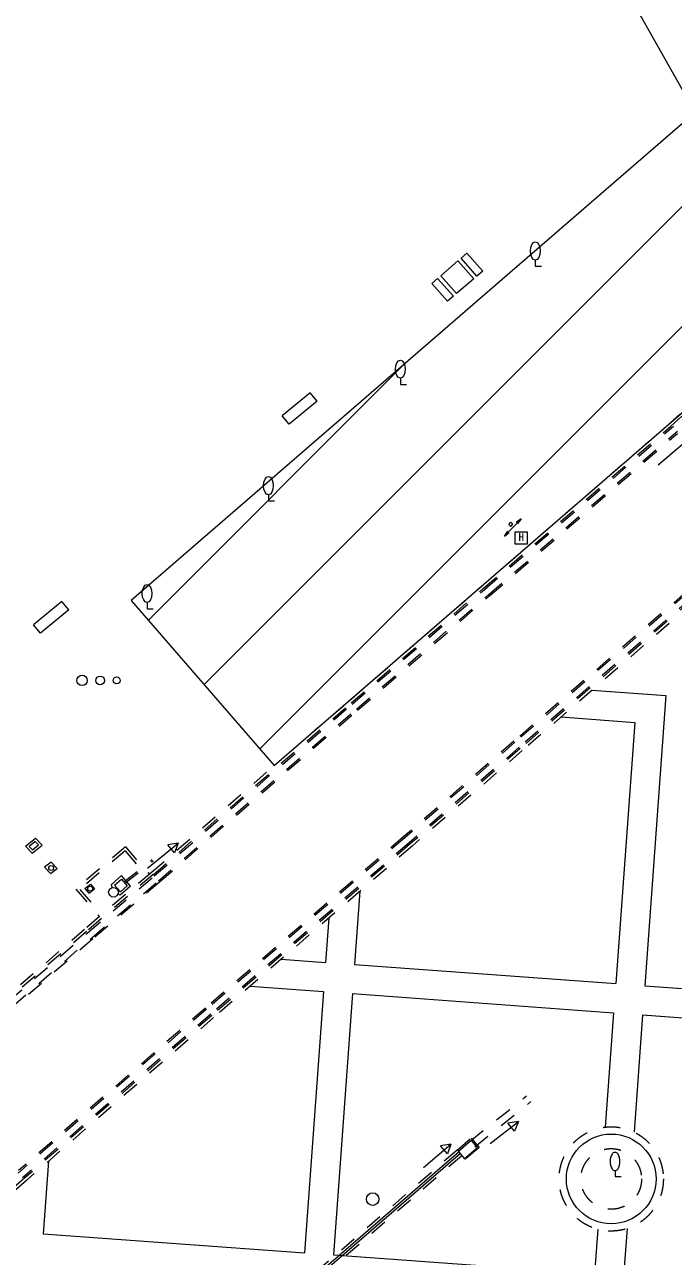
# Model space of a CAD drawing. Units: millimetres, scale not verified. Extents: x -294350 to 464306, y -228900 to 207900.
# Drawn here: x 54306 to 81067, y -11363 to 39418 of the extents above; entities that cross this region are included whole.
import ezdxf
from ezdxf.enums import TextEntityAlignment as Align

# ---------------------------------------------------------------- set-up
doc = ezdxf.new("R2010")
doc.units = ezdxf.units.MM
doc.header["$LTSCALE"] = 700
doc.linetypes.add('USER1', pattern=[2, 1, -1])
doc.layers.add('0-0', color=7, linetype='Continuous')
doc.layers.add('0-5_S-BGD', color=8, linetype='Continuous', lineweight=13)
doc.layers.add('0-8_最終2案', color=1, linetype='Continuous', lineweight=13)
doc.styles.add('ＭＳ ゴシック', font='')
doc.styles.get('ＭＳ ゴシック').set_extended_font_data('MS Gothic')

# ---------------------------------------------------------------- blocks, each defined once
blk = doc.blocks.new('独立樹（広葉樹）_18')
at = {"layer": '0-5_S-BGD'}
blk.add_lwpolyline([(55366924200, -88847750600), (55366924200, -88847925600), (55367099200, -88847925600)], dxfattribs=at)
blk.add_ellipse((55366924200, -88847488100), major_axis=(0, 262500), ratio=0.533333, dxfattribs=at)
blk = doc.blocks.new('独立樹（広葉樹）_39')
at = {"layer": '0-5_S-BGD'}
blk.add_lwpolyline([(55355714400, -88857636700), (55355714400, -88857811700), (55355889400, -88857811700)], dxfattribs=at)
blk.add_ellipse((55355714400, -88857374200), major_axis=(0, 262500), ratio=0.533333, dxfattribs=at)
blk = doc.blocks.new('独立樹（広葉樹）_70')
at = {"layer": '0-5_S-BGD'}
blk.add_lwpolyline([(55359218600, -88854523100), (55359218600, -88854698100), (55359393600, -88854698100)], dxfattribs=at)
blk.add_ellipse((55359218600, -88854260600), major_axis=(0, 262500), ratio=0.533333, dxfattribs=at)
blk = doc.blocks.new('照明灯_13')
at = {"layer": '0-5_S-BGD'}
blk.add_lwpolyline([(55366342500, -88855596900), (55366692500, -88855596900), (55366692500, -88855946900), (55366342500, -88855946900)], close=True, dxfattribs=at)
at = {"layer": '0-5_S-BGD', "style": 'ＭＳ ゴシック'}
blk.add_text('H', height=230900, dxfattribs=at).set_placement((55366438747, -88855929399), align=Align.BOTTOM_LEFT)
blk = doc.blocks.new('独立樹（広葉樹）_123')
at = {"layer": '0-5_S-BGD'}
blk.add_lwpolyline([(55363027300, -88851162400), (55363027300, -88851337400), (55363202300, -88851337400)], dxfattribs=at)
blk.add_ellipse((55363027300, -88850899900), major_axis=(0, 262500), ratio=0.533333, dxfattribs=at)

msp = doc.modelspace()

# ---------------------------------------------------------------- linework, layer by layer
at = {"layer": '0-5_S-BGD'}
for p, q in [((72553.3, 29994.3), (72309.8, 29785.1)), ((73203.2, 29260.7), (72553.3, 29994.3)), ((72181.2, 29674.5), (71470.4, 29063.7)), ((72831, 28940.9), (72181.2, 29674.5)), ((72959.7, 29051.4), (72309.8, 29785.1)), ((71342.5, 28953.8), (71099, 28744.5)), ((71992.4, 28220.1), (71342.5, 28953.8)), ((72120.2, 28330), (71470.4, 29063.7)), ((73203.2, 29260.7), (72959.7, 29051.4)), ((71748.9, 28010.9), (71099, 28744.5)), ((72831, 28940.9), (72120.2, 28330)), ((71992.4, 28220.1), (71748.9, 28010.9)), ((66088.4, 24232.8), (64933.4, 23287.8)), ((66374.4, 23891.8), (65219.4, 22946.8)), ((66374.4, 23891.8), (66088.4, 24232.8)), ((65219.4, 22946.8), (64933.4, 23287.8)), ((80438, 21269.2), (82005.8, 22600)), ((74095.5, 18322.1), (74786, 19045.4)), ((74276.4, 18815.8), (74359.5, 18903.2)), ((74276.4, 18815.8), (74363.8, 18732.7)), ((74446.9, 18820.1), (74359.5, 18903.2)), ((74363.8, 18732.7), (74446.9, 18820.1)), ((74786, 19045.4), (74583.2, 18893.3)), ((74786, 19045.4), (74643.5, 18835.8)), ((74095.5, 18322.1), (74238, 18531.7)), ((74095.5, 18322.1), (74298.3, 18474.1)), ((55835.4, 15641.8), (54677.4, 14679.8)), ((56124.4, 15295.8), (54966.4, 14333.8)), ((56124.4, 15295.8), (55835.4, 15641.8)), ((54966.4, 14333.8), (54677.4, 14679.8)), ((77716.9, 11983.4), (80758.8, 11761.6)), ((80758.8, 11761.6), (79886.3, -206.7)), ((76434.3, 10873.7), (79474.7, 10652)), ((79474.7, 10652), (78689.5, -119.4)), ((54345, 5548), (54749, 5873)), ((54740.7, 5738), (54493.2, 5538.9)), ((54621, 5264), (55025, 5589)), ((54629.2, 5399), (54876.7, 5598.1)), ((54876.7, 5598.1), (54740.7, 5738)), ((54749, 5873), (55025, 5589)), ((59371.8, 4635.6), (60635.7, 5672.7)), ((60635.7, 5672.7), (60208.4, 5602.2)), ((60483.1, 5267.5), (60208.4, 5602.2)), ((60635.7, 5672.7), (60483.1, 5267.5)), ((54345, 5548), (54621, 5264)), ((54493.2, 5538.9), (54629.2, 5399)), ((55397, 4892), (55121, 4684)), ((55121, 4684), (55378, 4420)), ((55378, 4420), (55654, 4628)), ((55397, 4892), (55654, 4628)), ((57879, 3956), (58306, 4333)), ((58019.1, 3946.3), (58295.8, 4190.6)), ((58295.8, 4190.6), (58534.5, 3909.9)), ((58675, 3899), (58306, 4333)), ((56791.4, 3801.8), (57021.4, 3980.8)), ((56791.4, 3801.8), (56961.4, 3616.8)), ((56961.4, 3616.8), (57191.4, 3795.8)), ((57021.4, 3980.8), (57191.4, 3795.8)), ((57879, 3956), (57914.3, 3841.2)), ((58256.5, 3670.1), (58019.1, 3946.3)), ((58246, 3529), (58155.8, 3568.9)), ((58675, 3899), (58246, 3529)), ((58534.5, 3909.9), (58256.5, 3670.1)), ((68138.6, 3691.3), (67918.1, 665.9)), ((66854.6, 2582.3), (66721.2, 753.1)), ((64891.1, 886.6), (66721.2, 753.1)), ((67918.1, 665.9), (78689.5, -119.4)), ((63606.4, -223), (66634, -443.7)), ((66634, -443.7), (65848.7, -11215.1)), ((79886.3, -206.7), (91854.5, -1079.2)), ((67830.8, -530.9), (67045.5, -11302.4)), ((67830.8, -530.9), (78602.2, -1316.2)), ((78602.2, -1316.2), (78258.2, -6035)), ((79799, -1403.5), (79446.5, -6238.7)), ((79799, -1403.5), (90570.4, -2188.8)), ((73511.8, -6710.9), (74673.4, -5806.8)), ((74673.4, -5806.8), (74244.5, -5866.2)), ((74510.5, -6208), (74244.5, -5866.2)), ((74673.4, -5806.8), (74510.5, -6208)), ((72199, -7024), (72726, -6567)), ((72984, -6869), (72726, -6567)), ((72225.4, -7055), (59344.6, -18180)), ((70753.8, -7700), (71888.1, -6731.4)), ((71888.1, -6731.4), (71462.3, -6810.2)), ((71743.5, -7139.5), (71462.3, -6810.2)), ((71888.1, -6731.4), (71743.5, -7139.5)), ((72457, -7326), (72199, -7024)), ((72457, -7326), (72984, -6869)), ((55295.5, -7436.5), (55077.3, -10429.8)), ((72283.9, -7123.4), (59403.4, -18248.1)), ((78661, -7827), (78661, -8077)), ((78661, -8077), (78911, -8077)), ((55077.3, -10429.8), (65848.7, -11215.1)), ((77951, -10248.7), (77816.9, -12087.6)), ((79156.3, -10219.5), (79013.8, -12174.9)), ((67045.5, -11302.4), (77816.9, -12087.6))]:
    msp.add_line(p, q, dxfattribs=at)
at = {"layer": '0-5_S-BGD', "linetype": 'USER1'}
for p, q in [((80887, 22954.8), (81338.5, 23362.7)), ((73160.6, 16274), (80887, 22954.8)), ((73239.1, 16183.2), (80966.5, 22864.8)), ((73282.1, 16133.9), (81066.5, 22864.8)), ((80966.5, 22864.8), (81416, 23271)), ((73458.8, 15929.7), (81232.5, 22651.4)), ((73500.8, 15880.7), (81231.4, 22565.1)), ((82672.1, 16958.2), (74490, 9879.2)), ((82715, 16908.9), (74533, 9829.8)), ((67698.9, 11545.3), (73160.6, 16274)), ((82891.8, 16704.8), (74709.8, 9625.8)), ((82933.9, 16655.8), (74751.9, 9576.8)), ((83012.5, 16565.1), (74830.5, 9486.1)), ((67777.3, 11454.4), (73239.1, 16183.2)), ((67820.2, 11405), (73282.1, 16133.9)), ((67996.6, 11200.6), (73458.8, 15929.7)), ((68038.6, 11151.6), (73500.8, 15880.7)), ((65876.7, 9978.1), (67698.9, 11545.3)), ((65955.2, 9887.3), (67777.3, 11454.4)), ((65998.1, 9837.9), (67820.2, 11405)), ((66174.7, 9633.7), (67996.6, 11200.6)), ((66216.8, 9584.7), (68038.6, 11151.6)), ((59531.1, 4463.5), (65876.7, 9978.1)), ((59609.8, 4372.9), (65955.2, 9887.3)), ((59653.4, 4324.2), (65998.1, 9837.9)), ((74490, 9879.2), (69947.1, 5940.2)), ((74533, 9829.8), (69990.1, 5890.9)), ((59829.5, 4119.5), (66174.7, 9633.7)), ((59872.2, 4071), (66216.8, 9584.7)), ((74709.8, 9625.8), (70166.8, 5686.7)), ((74751.9, 9576.8), (70208.9, 5637.7)), ((74830.5, 9486.1), (70287.4, 5547)), ((69947.1, 5940.2), (61763, -1127.9)), ((69990.1, 5890.9), (61806, -1178.2)), ((70166.8, 5686.7), (61982.8, -1382.2)), ((70208.9, 5637.7), (62024.9, -1430.2)), ((58470, 5518), (56412, 3781)), ((58456.7, 5349.8), (56581.5, 3767)), ((58456.7, 5349.8), (59353.1, 4312)), ((58470, 5518), (59445.2, 4388.9)), ((70287.4, 5547), (62103.5, -1520.9)), ((58393.5, 4077.8), (59569.3, 4999.2)), ((58436.7, 4022.7), (59612.5, 4944.1)), ((59533.6, 4465.7), (56776.4, 2118.7)), ((59611.3, 4374.3), (56854.6, 2027.7)), ((56897.4, 1978.2), (59653.4, 4324.2)), ((57073.4, 1773.4), (59829.5, 4119.5)), ((59870.6, 4069.7), (57115.3, 1724.3)), ((56412, 3781), (57386.2, 2637.7)), ((56581.5, 3767), (57477.5, 2715.5)), ((56776.4, 2118.7), (50433.2, -3383.5)), ((50485.9, -3583.3), (56897.4, 1978.2)), ((56854.6, 2027.7), (50511.5, -3474.5)), ((50661.2, -3788.6), (57073.4, 1773.4)), ((57115.3, 1724.3), (50772.5, -3777.6)), ((61806, -1178.2), (54035.4, -7929.2)), ((61763, -1127.9), (54057.9, -7823)), ((61982.8, -1382.2), (54215.3, -8130.5)), ((62024.9, -1430.2), (54320.1, -8125)), ((62103.5, -1520.9), (54398.8, -8215.7)), ((72682.3, -6619.4), (75002.3, -4750.9)), ((72870.5, -6853), (75190.5, -4984.5)), ((72157.2, -6975.1), (72722, -6485.4)), ((72722, -6485.4), (73054.2, -6874.3)), ((72142.9, -6987.5), (59275.9, -18100.5)), ((72157.2, -6975.1), (72199, -7024)), ((73054.2, -6874.3), (72489.5, -7364)), ((72339, -7214.5), (59472.1, -18327.5)), ((72489.5, -7364), (72457, -7326)), ((54320.1, -8125), (53860, -8524.1)), ((54398.8, -8215.7), (53938.7, -8614.8))]:
    msp.add_line(p, q, dxfattribs=at)
at = {"layer": '0-5_S-BGD'}
for centre, radius in [((56676.2, 12383.6), 214.3), ((57426.2, 12383.6), 178.6), ((58104.8, 12383.6), 142.9), ((55399, 4647), 100), ((57010, 3798), 100), ((57973, 3650), 200), ((78503.8, -8171), 1850), ((68663, -9004), 260)]:
    msp.add_circle(centre, radius, dxfattribs=at)
at = {"layer": '0-5_S-BGD', "linetype": 'USER1'}
for radius in [2150, 1250]:
    msp.add_circle((78503.8, -8171), radius, dxfattribs=at)
at = {"layer": '0-5_S-BGD'}
for centre, radius, start, end in [((78661, -7218.7), 141.7, 28.07249, 151.92751), ((79094.3, -7452), 633.8, 151.75053, 208.24947), ((78223.5, -7452), 637.5, 331.92751, 28.07249), ((78661, -7685.4), 141.7, 208.07249, 331.92751)]:
    msp.add_arc(centre, radius, start, end, dxfattribs=at)
at = {"layer": '0-8_最終2案'}
for p, q in [((61707.9, 12210.4), (118670.6, 69173.1)), ((64003.2, 9555.9), (120965.5, 66518.3)), ((81967.5, 35797.8), (58704.9, 15683.5)), ((59412.7, 14864.9), (69982.8, 25435)), ((64598.6, 8867.3), (82604.9, 24436.7)), ((58704.9, 15683.5), (64598.6, 8867.3))]:
    msp.add_line(p, q, dxfattribs=at)
msp.add_lwpolyline([(36161.8, 68853), (47027, 69537.2), (57892.3, 70221.3), (70133.5, 71605.8), (71879.3, 71803.2), (73653.1, 72014.9), (74994.4, 71605.8), (79023.4, 70376.8), (79475.3, 63622.2), (79481.5, 57710.8), (79490.6, 48824.7), (78561.8, 41848.1), (81911.9, 35896.4)], dxfattribs=at)

# ---------------------------------------------------------------- block references
at = {"layer": '0-0', "xscale": 0.001428571, "yscale": 0.001428571}
for name in ['独立樹（広葉樹）_18', '独立樹（広葉樹）_123', '独立樹（広葉樹）_70', '照明灯_13', '独立樹（広葉樹）_39']:
    msp.add_blockref(name, (-79020209.6, 126955030.8), dxfattribs=at)

doc.saveas('drawing.dxf')
